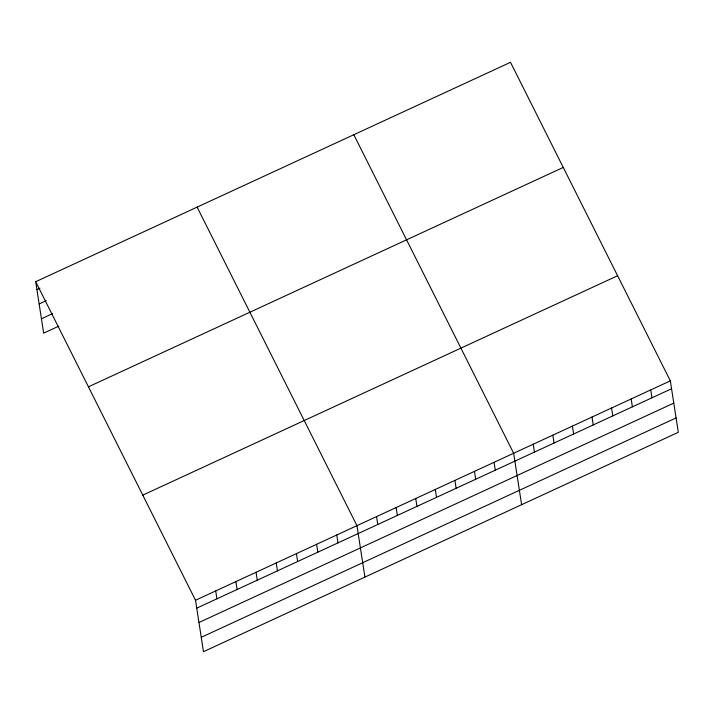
<?xml version="1.0" encoding="UTF-8"?>
<svg xmlns="http://www.w3.org/2000/svg" width="714" height="714" viewBox="0 0 714 714"><rect width="100%" height="100%" fill="white"/><g stroke="black" fill="none" stroke-linecap="round" stroke-linejoin="round"><path stroke-width="1.07" d="M35.7 281.709L510.519 62.314L670.339 380.857L678.3 432.291L203.481 651.686L195.52 600.26L35.7 281.709L43.661 333.143L58.798 326.146M36.923 289.589L39.948 288.197M39.145 303.968L46.205 300.701M41.439 318.774L52.533 313.642M88.438 386.827L563.257 167.433M142.782 495.132L617.592 275.738M195.52 600.26L670.339 380.857M196.743 608.141L671.562 388.746M198.965 622.51L673.784 403.115M201.259 637.316L676.078 417.922M353.823 134.714L513.652 453.256L521.613 504.691M197.135 207.114L356.964 525.665L364.925 577.091M650.749 389.906L651.971 397.796M631.167 398.956L632.39 406.846M611.577 408.006L612.799 415.896M591.995 417.056L593.218 424.946M572.405 426.106L573.628 433.996M552.823 435.156L554.046 443.046M533.233 444.206L534.456 452.096M494.061 462.306L495.284 470.196M474.48 471.356L475.694 479.246M454.889 480.406L456.112 488.296M435.308 489.456L436.522 497.346M415.718 498.506L416.94 506.396M396.136 507.565L397.35 515.446M376.546 516.615L377.768 524.495M336.785 534.982L337.999 542.872M316.597 544.309L317.819 552.19M296.417 553.636L297.64 561.516M276.238 562.962L277.46 570.843M256.058 572.28L257.281 580.17M235.879 581.607L237.102 589.487M215.699 590.933L216.922 598.814"/></g></svg>
